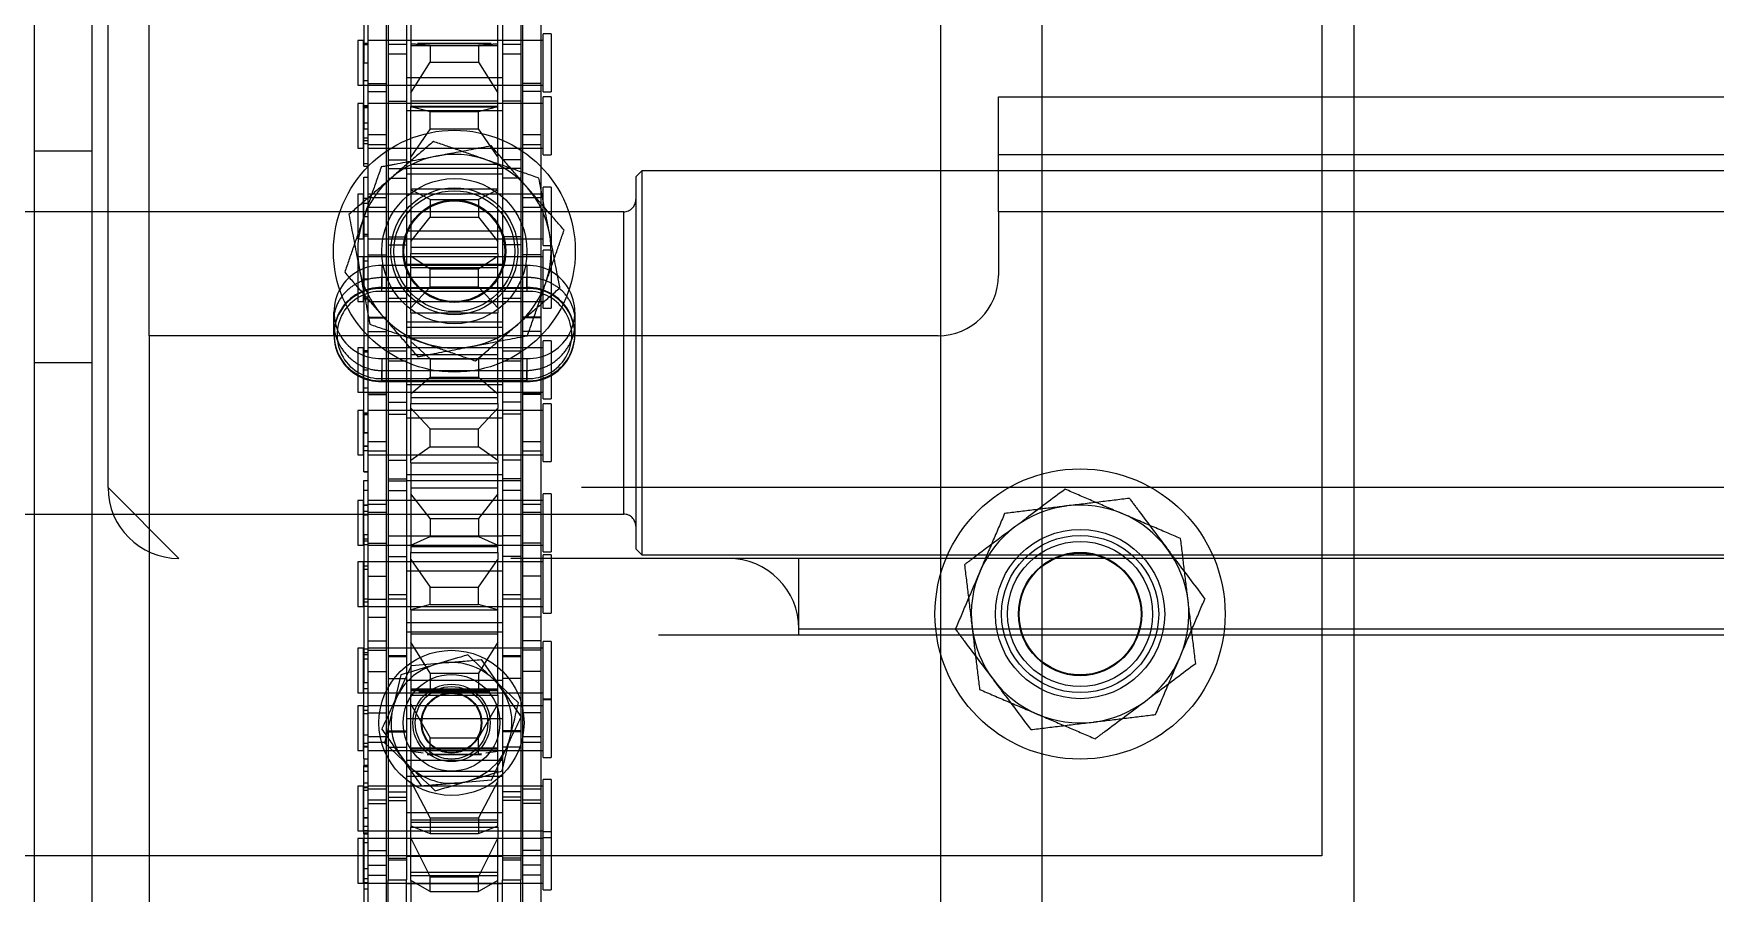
# Model space of a CAD drawing. Header units: metres. Extents: x 0 to 63075, y 0 to 44550.
# Drawn here: x 14100.6 to 14239.7, y 26569.5 to 26640.6 of the extents above; entities that cross this region are included whole.
import ezdxf

# ---------------------------------------------------------------- set-up
doc = ezdxf.new("R2010")
doc.units = ezdxf.units.M
doc.header["$LTSCALE"] = 75
doc.linetypes.add('HIDDEN2', pattern=[4.7625, 3.175, -1.5875])
for name, color, linetype in [('SDM', 7, 'Continuous'), ('SL1', 8, 'Continuous'), ('SL4', 4, 'Continuous'), ('ST1', 7, 'HIDDEN2')]:
    doc.layers.add(name, color=color, linetype=linetype)

# ---------------------------------------------------------------- blocks, each defined once
blk = doc.blocks.new('A$Cf5d57027')
at = {"layer": 'SL1'}
for p, q in [((5924.45, 5550), (5924.45, 3449.75)), ((5924.45, 5550), (5924.45, 3449.75)), ((5950.25, 5550), (5950.25, 3449.75)), ((5950.25, 5550), (5950.25, 3449.75))]:
    blk.add_line(p, q, dxfattribs=at)
blk = doc.blocks.new('A$Ca53c419a')
at = {"layer": 'SL4'}
for p, q in [((1004.76, 495.77), (54.76, 495.77)), ((215, 486.24), (59.76, 486.24)), ((215, 421), (215, 486.24)), ((215, 486.24), (1004.76, 486.24)), ((181.35, 466.77), (179.37, 464.68)), ((186.97, 465.43), (184.16, 466.1)), ((184.65, 455.71), (186.63, 457.8)), ((179.03, 457.05), (181.84, 456.38)), ((215.01, 420.77), (1004.76, 420.77)), ((228.64, 416), (228.64, 420.77)), ((225.24, 416), (220, 416)), ((225.24, 416), (234.76, 416)), ((225.24, 286), (225.24, 416)), ((234.76, 416), (234.76, 286))]:
    blk.add_line(p, q, dxfattribs=at)
for centre, start, end in [((183, 461.24), 76.579, 136.579), ((183, 461.24), 16.579, 76.579), ((183, 461.24), 136.579, 196.579), ((183, 461.24), 316.579, 16.579), ((183, 461.24), 196.579, 256.579), ((183, 461.24), 256.579, 316.579), ((220, 421), 180, 270)]:
    blk.add_arc(centre, 5, start, end, dxfattribs=at)
for points, knots in [([(184.16, 466.1), (184.09, 466.12), (183.15, 466.35), (182.22, 466.57), (181.35, 466.77)], [0, 0, 0, 0, 0.070201, 1, 1, 1, 1]), ([(179.37, 464.68), (179.32, 464.63), (178.65, 463.92), (177.99, 463.23), (177.38, 462.58)], [0, 0, 0, 0, 0.070201, 1, 1, 1, 1]), ([(187.79, 462.67), (187.73, 462.88), (187.45, 463.82), (187.18, 464.73), (186.97, 465.43)], [0, 0, 0, 0, 0.2318493, 1, 1, 1, 1]), ([(177.38, 462.58), (177.59, 461.88), (177.86, 460.97), (178.14, 460.03), (178.21, 459.81)], [0, 0, 0, 0, 0.768151, 1, 1, 1, 1]), ([(188.62, 459.9), (188.56, 460.09), (188.29, 460.99), (188.01, 461.93), (187.79, 462.67)], [0, 0, 0, 0, 0.211001, 1, 1, 1, 1]), ([(178.21, 459.81), (178.43, 459.07), (178.71, 458.14), (178.97, 457.24), (179.03, 457.05)], [0, 0, 0, 0, 0.788999, 1, 1, 1, 1]), ([(186.63, 457.8), (186.68, 457.85), (187.35, 458.56), (188.01, 459.25), (188.62, 459.9)], [0, 0, 0, 0, 0.070201, 1, 1, 1, 1]), ([(181.84, 456.38), (181.91, 456.36), (182.85, 456.13), (183.78, 455.91), (184.65, 455.71)], [0, 0, 0, 0, 0.070201, 1, 1, 1, 1])]:
    blk.add_open_spline(points, degree=3, knots=knots, dxfattribs=at)
at = {"layer": 'ST1'}
for p, q in [((200.26, 538.56), (200.26, 447)), ((225.26, 447), (225.26, 538.56)), ((172, 389.25), (172, 533.86)), ((190.25, 206), (190.25, 496)), ((212.76, 491), (212.76, 495.77)), ((230.26, 491), (230.26, 495.77)), ((1004.76, 491), (4.76, 491)), ((202.45, 489.65), (196.6, 483.8)), ((202.45, 212.35), (202.45, 489.65)), ((202.45, 489.65), (247.9, 489.65)), ((215, 486.24), (1004.76, 486.24)), ((196.6, 218.2), (196.6, 483.8)), ((216.97, 471), (215.07, 471)), ((216.16, 471), (215.14, 471)), ((170.2, 469), (169.75, 469)), ((169.75, 469), (169.75, 468.53)), ((173.44, 469), (170.2, 469)), ((173.44, 468.53), (173.44, 469)), ((177.41, 469), (174.08, 469)), ((174.08, 469), (174.08, 468.53)), ((177.77, 469), (177.41, 469)), ((177.77, 468.53), (177.77, 469)), ((180.82, 469), (180.71, 469)), ((180.71, 469), (180.71, 468.53)), ((184.4, 469), (180.82, 469)), ((184.4, 468.53), (184.4, 469)), ((189.17, 469), (185.48, 469)), ((185.48, 469), (185.48, 468.53)), ((189.17, 468.53), (189.17, 469)), ((192.75, 469), (192.63, 469)), ((192.63, 469), (192.63, 468.53)), ((196.32, 469), (192.75, 469)), ((196.32, 468.53), (196.32, 469)), ((201.38, 469), (197.69, 469)), ((197.69, 469), (197.69, 468.53)), ((201.38, 468.53), (201.38, 469)), ((208.84, 469), (205.15, 469)), ((205.15, 469), (205.15, 468.53)), ((208.84, 468.53), (208.84, 469)), ((214.02, 469), (210.33, 469)), ((210.33, 469), (210.33, 468.53)), ((214.02, 468.53), (214.02, 469)), ((221.54, 469), (217.85, 469)), ((217.85, 469), (217.85, 468.53)), ((221.54, 468.53), (221.54, 469)), ((226.72, 469), (223.03, 469)), ((223.03, 469), (223.03, 468.53)), ((226.72, 468.53), (226.72, 469)), ((234.21, 469), (230.52, 469)), ((230.52, 469), (230.52, 468.53)), ((234.21, 468.53), (234.21, 469)), ((239.42, 469), (235.73, 469)), ((235.73, 469), (235.73, 468.53)), ((239.42, 468.53), (239.42, 469)), ((173.82, 468.49), (163.6, 468.49)), ((170.4, 468.16), (165.3, 468.16)), ((169.28, 468.49), (169.28, 468.16)), ((169.75, 468.53), (173.44, 468.53)), ((169.75, 468.49), (169.75, 466.64)), ((169.75, 468.16), (169.75, 453.66)), ((169.79, 468.49), (169.79, 468.16)), ((170.12, 468.53), (170.12, 468.16)), ((170.4, 468.16), (170.4, 466.64)), ((181.4, 468.16), (170.4, 468.16)), ((170.95, 468.49), (170.95, 468.16)), ((171.24, 468.16), (171.24, 466.64)), ((172.45, 468.16), (172.45, 466.64)), ((173.07, 468.16), (173.07, 468.53)), ((173.44, 466.64), (173.44, 468.49)), ((173.44, 453.66), (173.44, 468.16)), ((173.82, 468.49), (173.82, 468.16)), ((173.82, 468.49), (177.65, 468.49)), ((173.91, 468.49), (173.91, 468.16)), ((174.08, 468.53), (177.77, 468.53)), ((174.08, 468.49), (174.08, 466.64)), ((174.08, 468.16), (174.08, 453.66)), ((174.1, 468.49), (174.1, 468.16)), ((174.45, 468.53), (174.45, 468.16)), ((175.15, 468.49), (175.15, 468.16)), ((175.15, 468.16), (175.15, 468.49)), ((175.94, 468.49), (175.94, 468.16)), ((176.34, 468.16), (176.34, 466.64)), ((176.63, 468.16), (176.63, 466.64)), ((177.4, 468.16), (177.4, 468.53)), ((177.52, 466.64), (177.52, 468.16)), ((177.65, 468.49), (177.65, 468.16)), ((177.65, 468.49), (177.7, 468.49)), ((177.7, 468.49), (177.7, 468.16)), ((177.7, 468.49), (179.4, 468.49)), ((177.77, 466.64), (177.77, 468.16)), ((177.77, 453.66), (177.77, 468.16)), ((178.04, 468.49), (178.04, 468.16)), ((179.01, 468.49), (179.01, 468.16)), ((179.4, 468.49), (179.4, 468.16)), ((179.4, 468.49), (179.48, 468.49)), ((180.03, 468.49), (179.48, 468.49)), ((179.48, 468.16), (179.48, 468.49)), ((180.03, 468.49), (180.03, 468.16)), ((180.03, 468.49), (183.77, 468.49)), ((180.71, 468.53), (184.4, 468.53)), ((180.71, 468.16), (180.71, 466.64)), ((180.71, 468.16), (180.71, 453.66)), ((181.01, 468.49), (181.01, 468.16)), ((181.08, 468.53), (181.08, 468.16)), ((181.33, 468.49), (181.33, 468.16)), ((189.01, 468.16), (181.4, 468.16)), ((181.4, 468.16), (181.4, 466.64)), ((181.85, 466.64), (181.85, 468.16)), ((182.02, 468.49), (182.02, 468.16)), ((183.77, 468.49), (186.35, 468.49)), ((183.77, 468.49), (183.77, 468.16)), ((183.77, 468.49), (183.77, 468.16)), ((183.77, 468.49), (183.77, 468.16)), ((183.82, 468.16), (183.82, 466.64)), ((184.03, 468.16), (184.03, 468.53)), ((184.38, 468.49), (184.38, 468.16)), ((184.4, 466.64), (184.4, 468.16)), ((184.4, 453.66), (184.4, 468.16)), ((185.48, 468.53), (189.17, 468.53)), ((185.48, 468.49), (185.48, 466.64)), ((185.48, 468.16), (185.48, 453.66)), ((185.85, 468.53), (185.85, 468.16)), ((186.35, 468.49), (186.35, 468.16)), ((198.57, 468.49), (186.35, 468.49)), ((187.25, 468.16), (187.25, 466.64)), ((188.3, 468.49), (188.3, 468.16)), ((188.64, 468.49), (188.64, 468.16)), ((188.8, 468.16), (188.8, 468.53)), ((189.01, 468.16), (189.01, 466.64)), ((195.12, 468.16), (189.01, 468.16)), ((189.12, 468.49), (189.12, 468.16)), ((189.17, 466.64), (189.17, 468.16)), ((189.17, 453.66), (189.17, 468.16)), ((189.78, 468.16), (189.78, 466.64)), ((191.75, 468.16), (191.75, 466.64)), ((192.63, 468.53), (196.32, 468.53)), ((192.63, 468.16), (192.63, 466.64)), ((192.63, 468.16), (192.63, 453.66)), ((192.66, 468.49), (192.66, 468.16)), ((193, 468.53), (193, 468.16)), ((193.22, 468.16), (193.22, 466.64)), ((193.26, 468.49), (193.26, 468.16)), ((193.26, 468.49), (193.26, 468.16)), ((195.12, 468.16), (195.12, 466.64)), ((205.46, 468.16), (195.12, 468.16)), ((195.7, 468.49), (195.7, 468.16)), ((195.96, 468.16), (195.96, 468.53)), ((196.32, 466.64), (196.32, 468.49)), ((196.32, 453.66), (196.32, 468.16)), ((197.69, 468.53), (201.38, 468.53)), ((197.69, 468.16), (197.69, 466.64)), ((197.69, 468.16), (197.69, 453.66)), ((197.74, 468.49), (197.74, 468.16)), ((197.85, 468.16), (197.85, 466.64)), ((198.03, 468.16), (198.03, 468.49)), ((198.06, 468.53), (198.06, 468.16)), ((198.22, 468.49), (198.22, 468.16)), ((198.57, 468.49), (198.57, 468.16)), ((198.57, 468.49), (202.24, 468.49)), ((200.2, 468.49), (200.2, 468.16)), ((200.4, 466.64), (200.4, 468.16)), ((200.51, 468.49), (200.51, 468.16)), ((201.01, 468.16), (201.01, 468.53)), ((201.01, 468.49), (201.01, 468.16)), ((201.07, 468.16), (201.07, 466.64)), ((201.38, 466.64), (201.38, 468.16)), ((201.38, 453.66), (201.38, 468.16)), ((202.24, 468.49), (202.24, 468.16)), ((202.24, 468.49), (203.05, 468.49)), ((203.05, 468.49), (203.05, 468.16)), ((203.75, 468.49), (203.75, 468.16)), ((203.75, 468.49), (206.97, 468.49)), ((203.77, 468.49), (203.77, 468.16)), ((205.15, 468.53), (208.84, 468.53)), ((205.15, 468.16), (205.15, 466.64)), ((205.15, 468.16), (205.15, 453.66)), ((205.46, 466.64), (205.46, 468.16)), ((205.52, 468.53), (205.52, 468.16)), ((206.26, 468.16), (205.52, 468.16)), ((205.88, 468.49), (205.88, 468.16)), ((205.9, 468.49), (205.9, 468.16)), ((215.35, 468.16), (206.26, 468.16)), ((206.26, 468.16), (206.26, 466.64)), ((206.97, 468.49), (206.97, 468.16)), ((208.62, 468.49), (206.97, 468.49)), ((207.01, 468.49), (207.01, 468.16)), ((208.47, 468.16), (208.47, 468.53)), ((208.61, 468.49), (208.61, 468.16)), ((208.62, 468.49), (208.62, 468.16)), ((208.63, 468.49), (212.18, 468.49)), ((208.63, 468.49), (208.63, 468.16)), ((208.84, 466.64), (208.84, 468.16)), ((208.84, 453.66), (208.84, 468.16)), ((210.14, 468.16), (210.14, 466.64)), ((210.2, 468.16), (210.2, 466.64)), ((210.33, 468.53), (214.02, 468.53)), ((210.33, 468.49), (210.33, 466.64)), ((210.33, 468.16), (210.33, 453.66)), ((210.7, 468.53), (210.7, 468.16)), ((212.18, 468.49), (212.18, 468.16)), ((224.88, 468.49), (212.18, 468.49)), ((212.18, 468.49), (212.18, 468.16)), ((213.65, 468.16), (213.65, 468.53)), ((213.8, 468.49), (213.8, 468.16)), ((213.8, 468.49), (213.8, 468.16)), ((214.02, 466.64), (214.02, 468.16)), ((214.02, 453.66), (214.02, 468.16)), ((215.35, 468.16), (215.35, 466.64)), ((215.35, 468.16), (215.35, 466.64)), ((221.7, 468.16), (215.35, 468.16)), ((216.49, 468.16), (216.49, 466.64)), ((216.55, 468.16), (216.55, 466.64)), ((217.85, 468.53), (221.54, 468.53)), ((217.85, 468.16), (217.85, 466.64)), ((217.85, 468.16), (217.85, 453.66)), ((218.07, 468.49), (218.07, 468.16)), ((218.08, 468.49), (218.08, 468.16)), ((218.22, 468.53), (218.22, 468.16)), ((219.67, 468.49), (219.67, 468.16)), ((219.71, 468.49), (219.71, 468.16)), ((221.17, 468.16), (221.17, 468.53)), ((221.54, 466.64), (221.54, 468.49)), ((221.54, 453.66), (221.54, 468.16)), ((221.7, 468.16), (221.7, 466.64)), ((221.7, 468.16), (221.7, 466.64)), ((230.8, 468.16), (221.7, 468.16)), ((223.03, 468.53), (226.72, 468.53)), ((223.03, 468.16), (223.03, 466.64)), ((223.03, 468.16), (223.03, 453.66)), ((223.25, 468.16), (223.25, 468.49)), ((223.26, 468.49), (223.26, 468.16)), ((223.26, 468.49), (223.26, 468.16)), ((223.4, 468.53), (223.4, 468.16)), ((224.88, 468.49), (224.88, 468.16)), ((224.88, 468.49), (228.11, 468.49)), ((224.88, 468.49), (224.88, 468.16)), ((225.61, 466.64), (225.61, 468.16)), ((225.98, 468.49), (225.98, 468.16)), ((225.98, 468.49), (225.98, 468.16)), ((226.35, 468.16), (226.35, 468.53)), ((226.44, 468.16), (226.44, 466.64)), ((226.72, 466.64), (226.72, 468.16)), ((226.72, 453.66), (226.72, 468.16)), ((228.11, 468.49), (228.11, 468.16)), ((228.11, 468.49), (228.11, 468.16)), ((228.11, 468.49), (228.11, 468.49)), ((229.04, 468.49), (229.04, 468.16)), ((229.04, 468.49), (232.12, 468.49)), ((229.24, 468.49), (229.24, 468.16)), ((230.52, 468.53), (234.2, 468.53)), ((230.52, 468.16), (230.52, 466.64)), ((230.52, 468.16), (230.52, 453.66)), ((231.66, 468.16), (230.8, 468.16)), ((230.8, 466.64), (230.8, 468.16)), ((230.89, 468.53), (230.89, 468.16)), ((231.16, 468.49), (231.16, 468.16)), ((231.36, 468.49), (231.36, 468.16)), ((240.75, 468.16), (231.66, 468.16)), ((231.66, 468.16), (231.66, 466.64)), ((232.12, 468.49), (232.12, 468.16)), ((234.04, 468.49), (232.12, 468.49)), ((232.61, 468.49), (232.61, 468.16)), ((233.84, 468.16), (233.84, 468.53)), ((233.92, 468.49), (233.92, 468.16)), ((234.03, 468.49), (237.58, 468.49)), ((234.03, 468.49), (234.03, 468.16)), ((234.04, 468.49), (234.04, 468.16)), ((234.2, 468.53), (234.21, 468.53)), ((234.21, 466.64), (234.21, 468.16)), ((234.21, 453.66), (234.21, 468.16)), ((235.19, 468.16), (235.19, 466.64)), ((235.73, 468.53), (239.42, 468.53)), ((235.73, 468.49), (235.73, 466.64)), ((235.73, 468.16), (235.73, 453.66)), ((235.87, 468.16), (235.87, 466.64)), ((236.1, 468.53), (236.1, 468.16)), ((237.58, 468.49), (237.58, 468.16)), ((250.28, 468.49), (237.58, 468.49)), ((239.05, 468.16), (239.05, 468.53)), ((239.2, 468.49), (239.2, 468.16)), ((239.42, 466.64), (239.42, 468.16)), ((239.42, 453.66), (239.42, 468.16)), ((159.9, 466.48), (170.01, 466.48)), ((170.4, 466.64), (165.3, 466.64)), ((169.75, 466.48), (169.75, 464.96)), ((176.57, 466.48), (170.01, 466.48)), ((170.01, 466.48), (170.01, 464.96)), ((181.4, 466.64), (170.4, 466.64)), ((171.64, 464.96), (171.64, 466.48)), ((171.81, 466.48), (171.81, 464.96)), ((173.44, 464.96), (173.44, 466.48)), ((174.08, 466.48), (174.08, 464.96)), ((176.57, 466.48), (176.57, 464.96)), ((182.27, 466.48), (176.57, 466.48)), ((176.86, 466.48), (176.86, 464.96)), ((177.29, 466.48), (177.29, 464.96)), ((177.77, 464.96), (177.77, 466.48)), ((180.71, 466.48), (180.71, 464.96)), ((180.98, 466.48), (180.98, 464.96)), ((189.01, 466.64), (181.4, 466.64)), ((182.27, 466.48), (182.27, 464.96)), ((193.24, 466.48), (182.27, 466.48)), ((182.34, 466.48), (182.34, 464.96)), ((184.4, 464.96), (184.4, 466.48)), ((185.48, 466.48), (185.48, 464.96)), ((186.68, 466.48), (186.68, 464.96)), ((188.47, 464.96), (188.47, 466.48)), ((188.56, 466.48), (188.56, 464.96)), ((195.12, 466.64), (189.01, 466.64)), ((189.17, 464.96), (189.17, 466.48)), ((192.63, 466.48), (192.63, 464.96)), ((193.62, 466.48), (193.24, 466.48)), ((193.24, 464.96), (193.24, 466.48)), ((202.21, 466.48), (193.62, 466.48)), ((193.62, 466.48), (193.62, 464.96)), ((205.46, 466.64), (195.12, 466.64)), ((196.32, 464.96), (196.32, 466.48)), ((196.76, 466.48), (196.76, 464.96)), ((197.69, 466.48), (197.69, 464.96)), ((198.46, 466.48), (198.46, 464.96)), ((201.38, 464.96), (201.38, 466.48)), ((202.21, 466.48), (202.21, 464.96)), ((208.53, 466.48), (202.21, 466.48)), ((203.01, 466.48), (203.01, 464.96)), ((203.19, 466.48), (203.19, 464.96)), ((204.72, 466.48), (204.72, 464.96)), ((205.15, 466.48), (205.15, 464.96)), ((206.26, 466.64), (205.46, 466.64)), ((215.35, 466.64), (206.26, 466.64)), ((208.53, 466.48), (208.53, 464.96)), ((218.1, 466.48), (208.53, 466.48)), ((208.84, 464.96), (208.84, 466.48)), ((209.51, 466.48), (209.51, 464.96)), ((210.33, 466.48), (210.33, 464.96)), ((213.12, 467), (211.22, 467)), ((211.22, 467), (211.22, 455)), ((211.46, 467), (211.28, 467)), ((211.28, 467), (211.28, 455)), ((211.29, 467), (212.13, 467)), ((211.29, 455), (211.29, 467)), ((211.46, 467), (211.46, 455)), ((212.13, 467), (212.13, 455)), ((212.91, 464.96), (212.91, 466.48)), ((213.12, 467), (213.12, 455)), ((213.77, 466.48), (213.77, 464.96)), ((214.02, 464.96), (214.02, 466.48)), ((221.7, 466.64), (215.35, 466.64)), ((217.85, 466.48), (217.85, 464.96)), ((218.96, 466.48), (218.1, 466.48)), ((218.1, 464.96), (218.1, 466.48)), ((218.68, 467), (218.99, 467)), ((218.68, 455), (218.68, 467)), ((220.82, 467), (218.92, 467)), ((218.92, 455), (218.92, 467)), ((228.05, 466.48), (218.96, 466.48)), ((218.96, 466.48), (218.96, 464.96)), ((218.99, 467), (219.83, 467)), ((218.99, 467), (218.99, 455)), ((219.83, 455), (219.83, 467)), ((220.82, 455), (220.82, 467)), ((221.54, 464.96), (221.54, 466.48)), ((230.8, 466.64), (221.7, 466.64)), ((222.52, 466.48), (222.52, 464.96)), ((223.03, 466.48), (223.03, 464.96)), ((223.2, 466.48), (223.2, 464.96)), ((226.72, 464.96), (226.72, 466.48)), ((228.05, 466.48), (228.05, 464.96)), ((234.4, 466.48), (228.05, 466.48)), ((228.85, 466.48), (228.85, 464.96)), ((229.54, 466.48), (229.54, 464.96)), ((230.52, 466.48), (230.52, 464.96)), ((231.66, 466.64), (230.8, 466.64)), ((240.75, 466.64), (231.66, 466.64)), ((234.21, 464.96), (234.21, 466.48)), ((234.4, 466.48), (234.4, 464.96)), ((243.5, 466.48), (234.4, 466.48)), ((235.73, 466.48), (235.73, 464.96)), ((238.28, 464.96), (238.28, 466.48)), ((239.11, 466.48), (239.11, 464.96)), ((239.42, 464.96), (239.42, 466.48)), ((159.9, 464.96), (170.01, 464.96)), ((169.97, 464.6), (164.7, 464.6)), ((169.06, 463), (169.97, 464.6)), ((169.68, 457.03), (169.68, 464.96)), ((169.75, 464.96), (169.75, 457.03)), ((169.97, 464.6), (173.48, 464.6)), ((176.57, 464.96), (170.01, 464.96)), ((173.48, 464.6), (170.28, 463)), ((170.38, 464.6), (170.38, 457.4)), ((170.64, 457.4), (170.64, 464.6)), ((171.97, 464.96), (171.97, 457.03)), ((173.44, 457.03), (173.44, 464.96)), ((173.48, 464.6), (174.38, 464.6)), ((174.48, 464.6), (173.86, 463)), ((174.08, 464.96), (174.08, 457.03)), ((174.38, 464.6), (174.38, 457.4)), ((180.64, 464.6), (174.38, 464.6)), ((174.8, 464.6), (174.8, 457.4)), ((174.96, 457.4), (174.96, 464.6)), ((175.14, 463), (178.18, 464.6)), ((175.56, 457.03), (175.56, 464.96)), ((182.27, 464.96), (176.57, 464.96)), ((177.77, 463.69), (180.14, 465.34)), ((177.77, 457.03), (177.77, 464.96)), ((178.59, 464.96), (178.59, 457.03)), ((179.01, 464.6), (179.01, 457.4)), ((179.89, 457.03), (179.89, 464.96)), ((180.49, 463.59), (180.64, 464.6)), ((180.64, 464.6), (184.54, 464.6)), ((180.71, 464.96), (180.71, 457.03)), ((180.85, 464.6), (180.85, 457.4)), ((180.92, 457.4), (180.92, 464.6)), ((184.54, 464.6), (181.76, 463)), ((193.24, 464.96), (182.27, 464.96)), ((183.36, 464.96), (183.36, 457.03)), ((184.4, 457.03), (184.4, 464.96)), ((184.54, 464.6), (185.3, 464.6)), ((185.3, 464.6), (185.3, 457.4)), ((192.34, 464.6), (185.3, 464.6)), ((185.48, 464.96), (185.48, 457.03)), ((185.64, 464.6), (185.7, 463)), ((185.76, 464.6), (185.76, 457.4)), ((185.79, 457.4), (185.79, 464.6)), ((186.51, 457.03), (186.51, 464.96)), ((187.1, 463), (189.68, 464.6)), ((189.17, 457.03), (189.17, 464.96)), ((190.36, 464.6), (190.36, 457.4)), ((190.52, 464.96), (190.52, 457.03)), ((191.28, 457.03), (191.28, 464.96)), ((192.79, 463), (192.34, 464.6)), ((192.34, 464.6), (196.51, 464.6)), ((192.34, 464.6), (192.34, 464.6)), ((192.34, 464.6), (192.34, 457.4)), ((192.35, 464.6), (192.35, 457.4)), ((192.63, 464.96), (192.63, 457.03)), ((193.62, 464.96), (193.24, 464.96)), ((202.21, 464.96), (193.62, 464.96)), ((196.51, 464.6), (194.23, 463)), ((195.58, 464.96), (195.58, 457.03)), ((196.32, 457.03), (196.32, 464.96)), ((196.51, 464.6), (197.1, 464.6)), ((197.1, 464.6), (197.1, 457.4)), ((204.5, 464.6), (197.1, 464.6)), ((197.59, 464.6), (197.59, 457.4)), ((197.68, 464.6), (198.42, 463)), ((197.69, 464.96), (197.69, 457.03)), ((198.44, 457.03), (198.44, 464.96)), ((199.89, 463), (201.93, 464.6)), ((200.26, 464.6), (200.26, 457.4)), ((201.38, 457.03), (201.38, 464.96)), ((208.53, 464.96), (202.21, 464.96)), ((202.43, 464.6), (202.43, 457.4)), ((203.03, 464.96), (203.03, 457.03)), ((203.5, 457.03), (203.5, 464.96)), ((204.5, 464.6), (204.5, 457.4)), ((204.5, 464.6), (204.7, 464.6)), ((205.81, 463), (204.7, 464.6)), ((204.7, 464.6), (209.01, 464.6)), ((205.15, 464.96), (205.15, 457.03)), ((209.01, 464.6), (207.31, 463)), ((208.22, 464.96), (208.22, 457.03)), ((218.1, 464.96), (208.53, 464.96)), ((208.84, 457.03), (208.84, 464.96)), ((209.01, 464.6), (209.4, 464.6)), ((209.4, 464.6), (209.4, 457.4)), ((216.91, 464.6), (209.4, 464.6)), ((209.91, 464.6), (209.91, 457.4)), ((210.2, 464.6), (211.59, 463)), ((210.33, 464.96), (210.33, 457.03)), ((210.95, 457.03), (210.95, 464.96)), ((212.13, 464.6), (212.13, 457.4)), ((213.09, 463), (214.52, 464.6)), ((213.13, 464.6), (213.13, 457.4)), ((213.44, 457.4), (213.44, 464.6)), ((214.02, 457.03), (214.02, 464.96)), ((214.83, 464.6), (214.83, 457.4)), ((215.73, 464.96), (215.73, 457.03)), ((216.14, 457.03), (216.14, 464.96)), ((216.91, 464.6), (216.91, 457.4)), ((216.91, 464.6), (217.32, 464.6)), ((219.06, 463), (217.32, 464.6)), ((217.32, 464.6), (221.62, 464.6)), ((217.85, 464.96), (217.85, 457.03)), ((218.96, 464.96), (218.1, 464.96)), ((228.05, 464.96), (218.96, 464.96)), ((219.83, 457.4), (219.83, 464.6)), ((221.62, 464.6), (220.55, 463)), ((220.66, 464.6), (220.66, 457.4)), ((220.83, 457.4), (220.83, 464.6)), ((220.84, 457.4), (220.84, 464.6)), ((220.92, 464.96), (220.92, 457.03)), ((221.54, 457.03), (221.54, 464.96)), ((221.62, 464.6), (221.81, 464.6)), ((221.81, 464.6), (221.81, 457.4)), ((229.2, 464.6), (221.81, 464.6)), ((222.32, 464.6), (222.32, 457.4)), ((222.8, 464.6), (224.8, 463)), ((223.03, 464.96), (223.03, 457.03)), ((223.65, 457.03), (223.65, 464.96)), ((225.26, 457.4), (225.26, 464.6)), ((226.28, 463), (227.06, 464.6)), ((226.72, 457.03), (226.72, 464.96)), ((227.16, 464.6), (227.16, 457.4)), ((234.4, 464.96), (228.05, 464.96)), ((228.4, 464.96), (228.4, 457.03)), ((228.84, 457.03), (228.84, 464.96)), ((229.2, 464.6), (229.2, 457.4)), ((229.2, 464.6), (229.79, 464.6)), ((232.11, 463), (229.79, 464.6)), ((229.79, 464.6), (233.95, 464.6)), ((230.52, 464.96), (230.52, 457.03)), ((233.95, 464.6), (233.55, 463)), ((233.62, 464.96), (233.62, 457.03)), ((233.93, 464.6), (233.93, 457.4)), ((233.95, 464.6), (233.95, 464.6)), ((240.95, 464.6), (233.95, 464.6)), ((233.95, 457.4), (233.95, 464.6)), ((234.21, 457.03), (234.21, 464.96)), ((243.5, 464.96), (234.4, 464.96)), ((234.42, 464.6), (234.42, 457.4)), ((235.09, 464.6), (237.63, 463)), ((235.73, 464.96), (235.73, 457.03)), ((236.32, 457.03), (236.32, 464.96)), ((239.02, 464.6), (239.02, 457.4)), ((239.03, 464.6), (239.03, 457.4)), ((239.04, 463), (239.14, 464.6)), ((239.42, 457.03), (239.42, 464.96)), ((180.39, 463.25), (180.39, 458.75)), ((185.58, 463.94), (185.58, 458.06)), ((187.73, 464.55), (187.98, 461.67)), ((239.18, 457.96), (239.18, 464.04)), ((169.06, 463), (169.06, 459)), ((169.06, 463), (170.28, 463)), ((170.28, 463), (170.28, 459)), ((173.86, 463), (173.86, 459)), ((175.14, 463), (173.86, 463)), ((175.14, 463), (175.14, 459)), ((180.4, 463), (181.76, 463)), ((180.4, 463), (180.4, 459)), ((181.76, 463), (181.76, 459)), ((185.7, 463), (185.7, 459)), ((187.1, 463), (185.7, 463)), ((187.1, 463), (187.1, 459)), ((192.79, 463), (192.79, 459)), ((192.79, 463), (194.23, 463)), ((194.23, 463), (194.23, 459)), ((199.89, 463), (198.42, 463)), ((198.42, 463), (198.42, 459)), ((199.89, 463), (199.89, 459)), ((205.81, 463), (207.31, 463)), ((205.81, 463), (205.81, 459)), ((207.31, 463), (207.31, 459)), ((213.09, 463), (211.59, 463)), ((211.59, 463), (211.59, 459)), ((213.09, 463), (213.09, 459)), ((219.06, 463), (220.55, 463)), ((219.06, 463), (219.06, 459)), ((220.55, 463), (220.55, 459)), ((224.8, 463), (224.8, 459)), ((226.28, 463), (224.8, 463)), ((226.28, 463), (226.28, 459)), ((232.11, 463), (232.11, 459)), ((232.11, 463), (233.55, 463)), ((233.55, 463), (233.55, 459)), ((237.63, 463), (237.63, 459)), ((239.04, 463), (237.63, 463)), ((239.04, 463), (239.04, 459)), ((178.27, 457.93), (178.02, 460.81)), ((169.06, 459), (170.28, 459)), ((169.97, 457.4), (169.06, 459)), ((170.28, 459), (173.48, 457.4)), ((173.86, 459), (174.48, 457.4)), ((175.14, 459), (173.86, 459)), ((178.18, 457.4), (175.14, 459)), ((180.44, 458.75), (180.4, 459)), ((180.4, 459), (181.76, 459)), ((180.64, 457.4), (180.49, 458.41)), ((181.76, 459), (184.54, 457.4)), ((185.7, 459), (185.64, 457.4)), ((187.1, 459), (185.7, 459)), ((188.23, 458.79), (185.86, 457.14)), ((189.68, 457.4), (187.1, 459)), ((192.34, 457.4), (192.79, 459)), ((192.79, 459), (194.23, 459)), ((194.23, 459), (196.51, 457.4)), ((198.42, 459), (197.68, 457.4)), ((199.89, 459), (198.42, 459)), ((201.93, 457.4), (199.89, 459)), ((204.7, 457.4), (205.81, 459)), ((205.81, 459), (207.31, 459)), ((207.31, 459), (209.01, 457.4)), ((211.59, 459), (210.2, 457.4)), ((213.09, 459), (211.59, 459)), ((214.52, 457.4), (213.09, 459)), ((217.32, 457.4), (219.06, 459)), ((219.06, 459), (220.55, 459)), ((220.55, 459), (221.62, 457.4)), ((224.8, 459), (222.8, 457.4)), ((226.28, 459), (224.8, 459)), ((227.06, 457.4), (226.28, 459)), ((229.79, 457.4), (232.11, 459)), ((232.11, 459), (233.55, 459)), ((233.55, 459), (233.95, 457.4)), ((237.63, 459), (235.09, 457.4)), ((239.04, 459), (237.63, 459)), ((239.14, 457.4), (239.04, 459)), ((159.9, 457.03), (170.01, 457.03)), ((164.7, 457.4), (169.97, 457.4)), ((169.75, 457.03), (169.75, 455.51)), ((169.97, 457.4), (173.48, 457.4)), ((176.57, 457.03), (170.01, 457.03)), ((170.01, 457.03), (170.01, 455.51)), ((171.64, 455.51), (171.64, 457.03)), ((171.81, 455.51), (171.81, 457.03)), ((173.44, 455.51), (173.44, 457.03)), ((174.38, 457.4), (173.48, 457.4)), ((174.08, 457.03), (174.08, 455.51)), ((174.38, 457.4), (180.64, 457.4)), ((176.57, 455.51), (176.57, 457.03)), ((182.27, 457.03), (176.57, 457.03)), ((176.86, 455.51), (176.86, 457.03)), ((177.29, 455.51), (177.29, 457.03)), ((177.77, 455.51), (177.77, 457.03)), ((180.64, 457.4), (184.54, 457.4)), ((180.71, 457.03), (180.71, 455.51)), ((180.98, 455.51), (180.98, 457.03)), ((182.27, 455.51), (182.27, 457.03)), ((193.24, 457.03), (182.27, 457.03)), ((182.34, 455.51), (182.34, 457.03)), ((184.4, 455.51), (184.4, 457.03)), ((185.3, 457.4), (184.54, 457.4)), ((185.3, 457.4), (192.34, 457.4)), ((185.48, 457.03), (185.48, 455.51)), ((186.68, 455.51), (186.68, 457.03)), ((188.47, 455.51), (188.47, 457.03)), ((188.56, 457.03), (188.56, 455.51)), ((189.17, 455.51), (189.17, 457.03)), ((192.34, 457.4), (196.51, 457.4)), ((192.34, 457.4), (192.34, 457.4)), ((192.63, 457.03), (192.63, 455.51)), ((193.62, 457.03), (193.24, 457.03)), ((193.24, 455.51), (193.24, 457.03)), ((202.21, 457.03), (193.62, 457.03)), ((193.62, 457.03), (193.62, 455.51)), ((196.32, 455.51), (196.32, 457.03)), ((197.1, 457.4), (196.51, 457.4)), ((196.76, 455.51), (196.76, 457.03)), ((197.1, 457.4), (204.5, 457.4)), ((197.69, 457.03), (197.69, 455.51)), ((198.46, 455.51), (198.46, 457.03)), ((201.38, 455.51), (201.38, 457.03)), ((202.21, 455.51), (202.21, 457.03)), ((208.53, 457.03), (202.21, 457.03)), ((203.01, 455.51), (203.01, 457.03)), ((203.19, 455.51), (203.19, 457.03)), ((204.7, 457.4), (204.5, 457.4)), ((204.7, 457.4), (209.01, 457.4)), ((204.72, 455.51), (204.72, 457.03)), ((205.15, 457.03), (205.15, 455.51)), ((208.53, 455.51), (208.53, 457.03)), ((218.1, 457.03), (208.53, 457.03)), ((208.84, 455.51), (208.84, 457.03)), ((209.4, 457.4), (209.01, 457.4)), ((209.4, 457.4), (216.91, 457.4)), ((209.51, 455.51), (209.51, 457.03)), ((210.33, 457.03), (210.33, 455.51)), ((212.91, 455.51), (212.91, 457.03)), ((213.77, 457.03), (213.77, 455.51)), ((214.02, 455.51), (214.02, 457.03)), ((217.32, 457.4), (216.91, 457.4)), ((217.32, 457.4), (221.62, 457.4)), ((217.85, 457.03), (217.85, 455.51)), ((218.96, 457.03), (218.1, 457.03)), ((218.1, 455.51), (218.1, 457.03)), ((228.05, 457.03), (218.96, 457.03)), ((218.96, 457.03), (218.96, 455.51)), ((221.54, 455.51), (221.54, 457.03)), ((221.81, 457.4), (221.62, 457.4)), ((221.81, 457.4), (229.2, 457.4)), ((222.52, 455.51), (222.52, 457.03)), ((223.03, 457.03), (223.03, 455.51)), ((223.2, 455.51), (223.2, 457.03)), ((226.72, 455.51), (226.72, 457.03)), ((228.05, 455.51), (228.05, 457.03)), ((234.4, 457.03), (228.05, 457.03)), ((228.85, 455.51), (228.85, 457.03)), ((229.79, 457.4), (229.2, 457.4)), ((229.54, 455.51), (229.54, 457.03)), ((229.79, 457.4), (233.95, 457.4)), ((230.52, 457.03), (230.52, 455.51)), ((233.95, 457.4), (233.95, 457.4)), ((233.95, 457.4), (240.95, 457.4)), ((234.21, 455.51), (234.21, 457.03)), ((234.4, 455.51), (234.4, 457.03)), ((243.5, 457.03), (234.4, 457.03)), ((235.73, 457.03), (235.73, 455.51)), ((238.28, 455.51), (238.28, 457.03)), ((239.11, 457.03), (239.11, 455.51)), ((239.42, 455.51), (239.42, 457.03)), ((159.9, 455.51), (170.01, 455.51)), ((170.4, 455.36), (165.3, 455.36)), ((169.75, 455.36), (169.75, 453.84)), ((176.57, 455.51), (170.01, 455.51)), ((170.4, 453.84), (170.4, 455.36)), ((181.4, 455.36), (170.4, 455.36)), ((171.24, 453.84), (171.24, 455.36)), ((172.45, 453.84), (172.45, 455.36)), ((173.44, 453.84), (173.44, 455.36)), ((174.08, 455.36), (174.08, 453.84)), ((176.34, 453.84), (176.34, 455.36)), ((182.27, 455.51), (176.57, 455.51)), ((176.63, 455.36), (176.63, 453.84)), ((177.52, 453.84), (177.52, 455.36)), ((177.77, 453.84), (177.77, 455.36)), ((180.71, 455.36), (180.71, 453.84)), ((189.01, 455.36), (181.4, 455.36)), ((181.4, 455.36), (181.4, 453.84)), ((181.85, 453.84), (181.85, 455.36)), ((193.24, 455.51), (182.27, 455.51)), ((183.82, 453.84), (183.82, 455.36)), ((184.4, 453.84), (184.4, 455.36)), ((185.48, 455.36), (185.48, 453.84)), ((187.25, 453.84), (187.25, 455.36)), ((189.01, 453.84), (189.01, 455.36)), ((195.12, 455.36), (189.01, 455.36)), ((189.17, 453.84), (189.17, 455.36)), ((189.78, 453.84), (189.78, 455.36)), ((191.75, 453.84), (191.75, 455.36)), ((192.63, 455.36), (192.63, 453.84)), ((193.22, 453.84), (193.22, 455.36)), ((193.62, 455.51), (193.24, 455.51)), ((202.21, 455.51), (193.62, 455.51)), ((195.12, 453.84), (195.12, 455.36)), ((205.46, 455.36), (195.12, 455.36)), ((196.32, 453.84), (196.32, 455.36)), ((197.69, 455.36), (197.69, 453.84)), ((197.85, 453.84), (197.85, 455.36)), ((200.4, 453.84), (200.4, 455.36)), ((201.07, 455.36), (201.07, 453.84)), ((201.38, 453.84), (201.38, 455.36)), ((208.53, 455.51), (202.21, 455.51)), ((205.15, 455.36), (205.15, 453.84)), ((206.26, 455.36), (205.46, 455.36)), ((205.46, 453.84), (205.46, 455.36)), ((215.35, 455.36), (206.26, 455.36)), ((206.26, 455.36), (206.26, 453.84)), ((218.1, 455.51), (208.53, 455.51)), ((208.84, 453.84), (208.84, 455.36)), ((210.14, 453.84), (210.14, 455.36)), ((210.2, 453.84), (210.2, 455.36)), ((210.33, 455.36), (210.33, 453.84)), ((213.12, 455), (211.22, 455)), ((211.46, 455), (211.28, 455)), ((211.29, 455), (212.13, 455)), ((214.02, 453.84), (214.02, 455.36)), ((215.35, 453.84), (215.35, 455.36)), ((215.35, 453.84), (215.35, 455.36)), ((221.7, 455.36), (215.35, 455.36)), ((216.49, 453.84), (216.49, 455.36)), ((216.55, 453.84), (216.55, 455.36)), ((217.85, 455.36), (217.85, 453.84)), ((218.96, 455.51), (218.1, 455.51)), ((218.99, 455), (218.68, 455)), ((220.82, 455), (218.92, 455)), ((228.05, 455.51), (218.96, 455.51)), ((218.99, 455), (219.83, 455)), ((221.54, 453.84), (221.54, 455.36)), ((221.7, 453.84), (221.7, 455.36)), ((221.7, 453.84), (221.7, 455.36)), ((230.8, 455.36), (221.7, 455.36)), ((223.03, 455.36), (223.03, 453.84)), ((225.61, 453.84), (225.61, 455.36)), ((226.44, 455.36), (226.44, 453.84)), ((226.72, 453.84), (226.72, 455.36)), ((234.4, 455.51), (228.05, 455.51)), ((230.52, 455.36), (230.52, 453.84)), ((231.66, 455.36), (230.8, 455.36)), ((230.8, 453.84), (230.8, 455.36)), ((240.75, 455.36), (231.66, 455.36)), ((231.66, 455.36), (231.66, 453.84)), ((234.21, 453.84), (234.21, 455.36)), ((243.5, 455.51), (234.4, 455.51)), ((235.19, 453.84), (235.19, 455.36)), ((235.73, 455.36), (235.73, 453.84)), ((235.87, 453.84), (235.87, 455.36)), ((239.42, 453.84), (239.42, 455.36)), ((170.4, 453.84), (165.3, 453.84)), ((169.2, 453.66), (169.78, 453.66)), ((169.2, 453.66), (169.2, 453)), ((169.78, 453.66), (173.53, 453.66)), ((181.4, 453.84), (170.4, 453.84)), ((173.53, 453.66), (177.86, 453.66)), ((173.53, 453.66), (173.53, 453)), ((174, 453), (174, 453.66)), ((177.86, 453.66), (178.33, 453.66)), ((178.33, 453), (178.33, 453.66)), ((180.15, 453.66), (184.93, 453.66)), ((180.15, 453.66), (180.15, 453)), ((189.01, 453.84), (181.4, 453.84)), ((184.93, 453.66), (189.63, 453.66)), ((184.93, 453.66), (184.93, 453)), ((184.95, 453), (184.95, 453.66)), ((195.12, 453.84), (189.01, 453.84)), ((189.63, 453.66), (189.72, 453.66)), ((189.72, 453), (189.72, 453.66)), ((192.08, 453.66), (196.88, 453.66)), ((192.08, 453.66), (192.08, 453)), ((205.46, 453.84), (195.12, 453.84)), ((196.88, 453), (196.88, 453.66)), ((197.14, 453.66), (201.85, 453.66)), ((197.14, 453.66), (197.14, 453)), ((201.85, 453.66), (201.94, 453.66)), ((201.94, 453), (201.94, 453.66)), ((204.6, 453.66), (209.39, 453.66)), ((204.6, 453.66), (204.6, 453)), ((206.26, 453.84), (205.46, 453.84)), ((215.35, 453.84), (206.26, 453.84)), ((209.39, 453), (209.39, 453.66)), ((209.78, 453.66), (214.58, 453.66)), ((209.78, 453.66), (209.78, 453)), ((214.58, 453), (214.58, 453.66)), ((221.7, 453.84), (215.35, 453.84)), ((217.3, 453.66), (222.09, 453.66)), ((217.3, 453.66), (217.3, 453)), ((230.8, 453.84), (221.7, 453.84)), ((222.09, 453), (222.09, 453.66)), ((222.48, 453.66), (227.28, 453.66)), ((222.48, 453.66), (222.48, 453)), ((227.28, 453), (227.28, 453.66)), ((229.97, 453.66), (234.76, 453.66)), ((229.97, 453.66), (229.97, 453)), ((231.66, 453.84), (230.8, 453.84)), ((240.75, 453.84), (231.66, 453.84)), ((234.76, 453), (234.76, 453.66)), ((235.18, 453.66), (239.98, 453.66)), ((235.18, 453.66), (235.18, 453)), ((239.98, 453), (239.98, 453.66)), ((169.78, 453), (169.2, 453)), ((173.53, 453), (169.78, 453)), ((177.86, 453), (173.53, 453)), ((178.33, 453), (177.86, 453)), ((180.3, 453), (180.15, 453)), ((184.93, 453), (180.3, 453)), ((189.72, 453), (184.93, 453)), ((192.23, 453), (192.08, 453)), ((196.88, 453), (192.23, 453)), ((201.94, 453), (197.14, 453)), ((209.39, 453), (204.6, 453)), ((214.58, 453), (209.78, 453)), ((222.09, 453), (217.3, 453)), ((227.28, 453), (222.48, 453)), ((234.76, 453), (229.97, 453)), ((239.98, 453), (235.18, 453)), ((215.07, 451), (216.97, 451)), ((215.14, 451), (216.16, 451)), ((200.27, 447), (225.24, 447)), ((197.39, 446), (196.89, 445.5)), ((228.64, 445.5), (196.89, 445.5)), ((196.89, 445.5), (196.89, 256.5)), ((228.14, 446), (197.39, 446)), ((228.64, 445.5), (228.14, 446)), ((228.64, 420.77), (228.64, 445.5)), ((190.25, 432.5), (190.75, 432.5)), ((190.75, 432.5), (196.6, 432.5)), ((190.75, 269.5), (190.75, 432.5)), ((4.76, 420.77), (215.01, 420.77)), ((225.24, 286), (225.24, 416)), ((228.64, 286), (228.64, 416)), ((230, 416), (230, 286)), ((253.75, 389.25), (172, 389.25))]:
    blk.add_line(p, q, dxfattribs=at)
for centre, radius in [((222, 461), 10), ((183, 461.24), 6), ((222, 461), 6), ((222, 461), 5.25), ((222, 461), 5), ((183, 461.24), 4), ((222, 461), 4.25), ((222, 461), 4.17), ((183, 461.24), 3.2), ((183, 461.24), 3), ((183, 461.24), 2.5), ((183, 461.24), 2.45), ((192, 409.25), 12), ((192, 409.25), 7), ((192, 409.25), 6.5), ((192, 409.25), 6), ((192, 409.25), 5.1), ((192, 409.25), 5.04)]:
    blk.add_circle(centre, radius, dxfattribs=at)
for centre, radius, start, end in [((202.45, 483.8), 5.85, 90, 180), ((215.07, 467.11), 3.85, 358.409, 181.591), ((215.14, 467.11), 3.85, 358.409, 181.591), ((215.07, 467.1), 3.61, 358.409, 181.591), ((216.97, 467.11), 3.85, 358.409, 181.591), ((222, 461), 8, 100.8626, 160.8626), ((222, 461), 8, 40.8626, 100.8626), ((222, 461), 8, 340.8626, 40.8626), ((222, 461), 8, 160.8626, 220.8626), ((222, 461), 8, 280.8626, 340.8626), ((215.07, 454.89), 3.85, 178.409, 1.591), ((215.14, 454.89), 3.85, 178.409, 1.591), ((215.07, 454.9), 3.61, 178.409, 1.591), ((216.97, 454.89), 3.85, 178.409, 1.591), ((222, 461), 8, 220.8626, 280.8626), ((199.26, 447), 1, 270, 0), ((226.26, 447), 1, 180, 270), ((190.75, 438.35), 5.85, 270, 0), ((192, 409.25), 9, 96.8699, 156.8699), ((192, 409.25), 9, 36.8699, 96.8699), ((192, 409.25), 9, 336.8699, 36.8699), ((192, 409.25), 9, 156.8699, 216.8699), ((192, 409.25), 9, 276.8699, 336.8699), ((192, 409.25), 9, 216.8699, 276.8699)]:
    blk.add_arc(centre, radius, start, end, dxfattribs=at)
for points, knots in [([(219.83, 467), (219.79, 467.44), (219.72, 468.31), (219.15, 469.48), (218.27, 470.4), (217.11, 470.95), (215.82, 471.06), (214.55, 470.72), (213.43, 470), (212.57, 468.94), (212.17, 467.87), (212.14, 467.21), (212.13, 467)], [0, 0, 0, 0, 0.103572, 0.207012, 0.313844, 0.42317, 0.52894, 0.630914, 0.734208, 0.842002, 0.951055, 1, 1, 1, 1]), ([(220.49, 468.86), (219.25, 468.62), (217.71, 468.32), (216.23, 468.04), (215.96, 467.99)], [0, 0, 0, 0, 0.811304, 1, 1, 1, 1]), ([(220.26, 470.07), (219.69, 469.58), (218.55, 468.59), (217.36, 467.57), (216.77, 467.05)], [0, 0, 0, 0, 0.495458, 1, 1, 1, 1]), ([(224.62, 468.56), (224.52, 468.59), (223.74, 468.87), (222.26, 469.38), (220.93, 469.84), (220.26, 470.07)], [0, 0, 0, 0, 0.070086, 0.530782, 1, 1, 1, 1]), ([(225.03, 469.73), (223.85, 469.5), (222.36, 469.21), (220.82, 468.92), (220.49, 468.86)], [0, 0, 0, 0, 0.785622, 1, 1, 1, 1]), ([(228.05, 466.23), (227.98, 466.32), (227.44, 466.94), (226.41, 468.13), (225.49, 469.19), (225.03, 469.73)], [0, 0, 0, 0, 0.070086, 0.530782, 1, 1, 1, 1]), ([(215.96, 467.99), (215.71, 467.28), (215.21, 465.85), (214.7, 464.37), (214.44, 463.62)], [0, 0, 0, 0, 0.495458, 1, 1, 1, 1]), ([(228.99, 467.04), (228.28, 467.29), (226.85, 467.79), (225.37, 468.3), (224.62, 468.56)], [0, 0, 0, 0, 0.495458, 1, 1, 1, 1]), ([(180.14, 465.34), (180.19, 465.38), (180.99, 465.94), (181.78, 466.48), (182.5, 466.99)], [0, 0, 0, 0, 0.070201, 1, 1, 1, 1]), ([(182.5, 466.99), (182.72, 466.89), (183.58, 466.49), (184.46, 466.08), (185.12, 465.77)], [0, 0, 0, 0, 0.257551, 1, 1, 1, 1]), ([(216.77, 467.05), (216.68, 466.98), (216.06, 466.44), (214.87, 465.41), (213.81, 464.49), (213.27, 464.03)], [0, 0, 0, 0, 0.0700858, 0.5307822, 1, 1, 1, 1]), ([(231.07, 462.74), (230.58, 463.31), (229.59, 464.45), (228.57, 465.64), (228.05, 466.23)], [0, 0, 0, 0, 0.495458, 1, 1, 1, 1]), ([(228.99, 467.04), (229.06, 466.66), (229.34, 465.18), (229.64, 463.65), (229.86, 462.51)], [0, 0, 0, 0, 0.257551, 1, 1, 1, 1]), ([(185.12, 465.77), (185.36, 465.66), (186.24, 465.24), (187.1, 464.84), (187.73, 464.55)], [0, 0, 0, 0, 0.268634, 1, 1, 1, 1]), ([(178.02, 460.81), (178.01, 460.88), (177.93, 461.85), (177.85, 462.8), (177.77, 463.69)], [0, 0, 0, 0, 0.0702006, 1, 1, 1, 1]), ([(214.44, 463.62), (214.41, 463.52), (214.13, 462.74), (213.62, 461.26), (213.16, 459.93), (212.93, 459.26)], [0, 0, 0, 0, 0.070086, 0.530782, 1, 1, 1, 1]), ([(213.27, 464.03), (213.35, 463.65), (213.63, 462.17), (213.92, 460.63), (214.14, 459.49)], [0, 0, 0, 0, 0.257551, 1, 1, 1, 1]), ([(229.56, 458.38), (229.59, 458.48), (229.87, 459.26), (230.38, 460.74), (230.84, 462.07), (231.07, 462.74)], [0, 0, 0, 0, 0.070086, 0.530782, 1, 1, 1, 1]), ([(229.86, 462.51), (229.94, 462.1), (230.23, 460.56), (230.52, 459.06), (230.73, 457.97)], [0, 0, 0, 0, 0.268634, 1, 1, 1, 1]), ([(187.98, 461.67), (187.99, 461.6), (188.07, 460.63), (188.15, 459.68), (188.23, 458.79)], [0, 0, 0, 0, 0.070201, 1, 1, 1, 1]), ([(212.93, 459.26), (213.42, 458.69), (214.41, 457.55), (215.43, 456.36), (215.95, 455.77)], [0, 0, 0, 0, 0.495458, 1, 1, 1, 1]), ([(214.14, 459.49), (214.22, 459.08), (214.52, 457.54), (214.8, 456.05), (215.01, 454.96)], [0, 0, 0, 0, 0.268634, 1, 1, 1, 1]), ([(178.27, 457.93), (178.49, 457.83), (179.34, 457.43), (180.22, 457.02), (180.88, 456.71)], [0, 0, 0, 0, 0.257551, 1, 1, 1, 1]), ([(227.23, 454.95), (227.32, 455.02), (227.94, 455.56), (229.13, 456.59), (230.19, 457.51), (230.73, 457.97)], [0, 0, 0, 0, 0.070086, 0.530782, 1, 1, 1, 1]), ([(228.04, 454.01), (228.29, 454.72), (228.79, 456.15), (229.3, 457.63), (229.56, 458.38)], [0, 0, 0, 0, 0.495458, 1, 1, 1, 1]), ([(180.88, 456.71), (181.12, 456.6), (182, 456.19), (182.87, 455.78), (183.5, 455.49)], [0, 0, 0, 0, 0.268634, 1, 1, 1, 1]), ([(185.86, 457.14), (185.81, 457.1), (185.01, 456.54), (184.22, 456), (183.5, 455.49)], [0, 0, 0, 0, 0.070201, 1, 1, 1, 1]), ([(212.13, 455), (212.17, 454.56), (212.26, 453.69), (212.94, 452.52), (213.94, 451.6), (215.19, 451.05), (216.51, 450.94), (217.71, 451.28), (218.72, 452), (219.46, 453.06), (219.79, 454.13), (219.82, 454.79), (219.83, 455)], [0, 0, 0, 0, 0.103572, 0.207012, 0.313844, 0.42317, 0.52894, 0.630914, 0.734208, 0.842002, 0.951055, 1, 1, 1, 1]), ([(215.01, 454.96), (215.72, 454.71), (217.15, 454.21), (218.63, 453.7), (219.38, 453.44)], [0, 0, 0, 0, 0.495458, 1, 1, 1, 1]), ([(215.95, 455.77), (216.02, 455.68), (216.56, 455.06), (217.59, 453.87), (218.51, 452.81), (218.97, 452.27)], [0, 0, 0, 0, 0.070086, 0.530782, 1, 1, 1, 1]), ([(223.74, 451.93), (224.31, 452.42), (225.45, 453.41), (226.64, 454.43), (227.23, 454.95)], [0, 0, 0, 0, 0.495458, 1, 1, 1, 1]), ([(223.51, 453.14), (223.84, 453.21), (225.37, 453.5), (226.87, 453.79), (228.04, 454.01)], [0, 0, 0, 0, 0.214378, 1, 1, 1, 1]), ([(218.97, 452.27), (219.25, 452.33), (220.73, 452.61), (222.26, 452.9), (223.51, 453.14)], [0, 0, 0, 0, 0.188696, 1, 1, 1, 1]), ([(219.38, 453.44), (219.48, 453.41), (220.26, 453.13), (221.74, 452.62), (223.07, 452.16), (223.74, 451.93)], [0, 0, 0, 0, 0.070086, 0.530782, 1, 1, 1, 1]), ([(190.76, 419.57), (190.41, 419.31), (189.05, 418.29), (187.65, 417.23), (186.6, 416.45)], [0, 0, 0, 0, 0.257551, 1, 1, 1, 1]), ([(195.54, 417.53), (195.42, 417.57), (194.56, 417.94), (192.95, 418.63), (191.49, 419.25), (190.76, 419.57)], [0, 0, 0, 0, 0.07009, 0.530784, 1, 1, 1, 1]), ([(196.08, 418.81), (195.24, 418.71), (193.55, 418.5), (191.81, 418.29), (190.92, 418.19)], [0, 0, 0, 0, 0.495458, 1, 1, 1, 1]), ([(199.2, 414.65), (198.35, 415.78), (197.3, 417.19), (196.28, 418.54), (196.08, 418.81)], [0, 0, 0, 0, 0.803647, 1, 1, 1, 1]), ([(185.76, 417.56), (185.43, 416.79), (184.76, 415.22), (184.07, 413.6), (183.72, 412.79)], [0, 0, 0, 0, 0.495458, 1, 1, 1, 1]), ([(190.92, 418.19), (190.8, 418.17), (189.88, 418.06), (188.13, 417.85), (186.56, 417.66), (185.76, 417.56)], [0, 0, 0, 0, 0.07009, 0.530784, 1, 1, 1, 1]), ([(200.31, 415.49), (199.54, 415.82), (197.97, 416.49), (196.35, 417.18), (195.54, 417.53)], [0, 0, 0, 0, 0.495458, 1, 1, 1, 1]), ([(186.6, 416.45), (186.22, 416.17), (184.81, 415.11), (183.45, 414.08), (182.44, 413.33)], [0, 0, 0, 0, 0.2686336, 1, 1, 1, 1]), ([(202.32, 410.49), (201.52, 411.56), (200.49, 412.93), (199.43, 414.34), (199.2, 414.65)], [0, 0, 0, 0, 0.779636, 1, 1, 1, 1]), ([(200.94, 410.33), (200.92, 410.45), (200.81, 411.37), (200.6, 413.12), (200.41, 414.69), (200.31, 415.49)], [0, 0, 0, 0, 0.07009, 0.530784, 1, 1, 1, 1]), ([(182.44, 413.33), (182.54, 412.49), (182.75, 410.8), (182.96, 409.06), (183.06, 408.17)], [0, 0, 0, 0, 0.495458, 1, 1, 1, 1]), ([(183.72, 412.79), (183.68, 412.67), (183.31, 411.81), (182.62, 410.2), (182, 408.74), (181.68, 408.01)], [0, 0, 0, 0, 0.07009, 0.530784, 1, 1, 1, 1]), ([(200.28, 405.71), (200.32, 405.83), (200.69, 406.69), (201.38, 408.3), (202, 409.76), (202.32, 410.49)], [0, 0, 0, 0, 0.07009, 0.530784, 1, 1, 1, 1]), ([(201.56, 405.17), (201.46, 406.01), (201.25, 407.7), (201.04, 409.44), (200.94, 410.33)], [0, 0, 0, 0, 0.495458, 1, 1, 1, 1]), ([(181.68, 408.01), (181.88, 407.74), (182.9, 406.39), (183.95, 404.98), (184.8, 403.85)], [0, 0, 0, 0, 0.196353, 1, 1, 1, 1]), ([(183.06, 408.17), (183.08, 408.05), (183.19, 407.13), (183.4, 405.38), (183.59, 403.81), (183.69, 403.01)], [0, 0, 0, 0, 0.07009, 0.530784, 1, 1, 1, 1]), ([(201.56, 405.17), (201.21, 404.91), (199.85, 403.89), (198.45, 402.83), (197.4, 402.05)], [0, 0, 0, 0, 0.257551, 1, 1, 1, 1]), ([(198.24, 400.94), (198.57, 401.71), (199.24, 403.28), (199.93, 404.9), (200.28, 405.71)], [0, 0, 0, 0, 0.495458, 1, 1, 1, 1]), ([(184.8, 403.85), (185.03, 403.54), (186.09, 402.13), (187.12, 400.76), (187.92, 399.69)], [0, 0, 0, 0, 0.220364, 1, 1, 1, 1]), ([(183.69, 403.01), (184.46, 402.68), (186.03, 402.01), (187.65, 401.32), (188.46, 400.97)], [0, 0, 0, 0, 0.495458, 1, 1, 1, 1]), ([(197.4, 402.05), (197.02, 401.77), (195.61, 400.71), (194.25, 399.68), (193.24, 398.93)], [0, 0, 0, 0, 0.268634, 1, 1, 1, 1]), ([(188.46, 400.97), (188.58, 400.93), (189.44, 400.56), (191.05, 399.87), (192.51, 399.25), (193.24, 398.93)], [0, 0, 0, 0, 0.07009, 0.530784, 1, 1, 1, 1]), ([(193.08, 400.31), (193.2, 400.33), (194.12, 400.44), (195.87, 400.65), (197.44, 400.84), (198.24, 400.94)], [0, 0, 0, 0, 0.07009, 0.530784, 1, 1, 1, 1]), ([(187.92, 399.69), (188.76, 399.79), (190.45, 400), (192.19, 400.21), (193.08, 400.31)], [0, 0, 0, 0, 0.495458, 1, 1, 1, 1])]:
    blk.add_open_spline(points, degree=3, knots=knots, dxfattribs=at)

msp = doc.modelspace()

# ---------------------------------------------------------------- block references
at = {"layer": 'SDM'}
msp.add_blockref('A$Cf5d57027', (8259.51, 22502.83), dxfattribs=at)
at = {"layer": 'SDM', "rotation": 90}
msp.add_blockref('A$Ca53c419a', (14596.36, 26400.6), dxfattribs=at)

doc.saveas('drawing.dxf')
